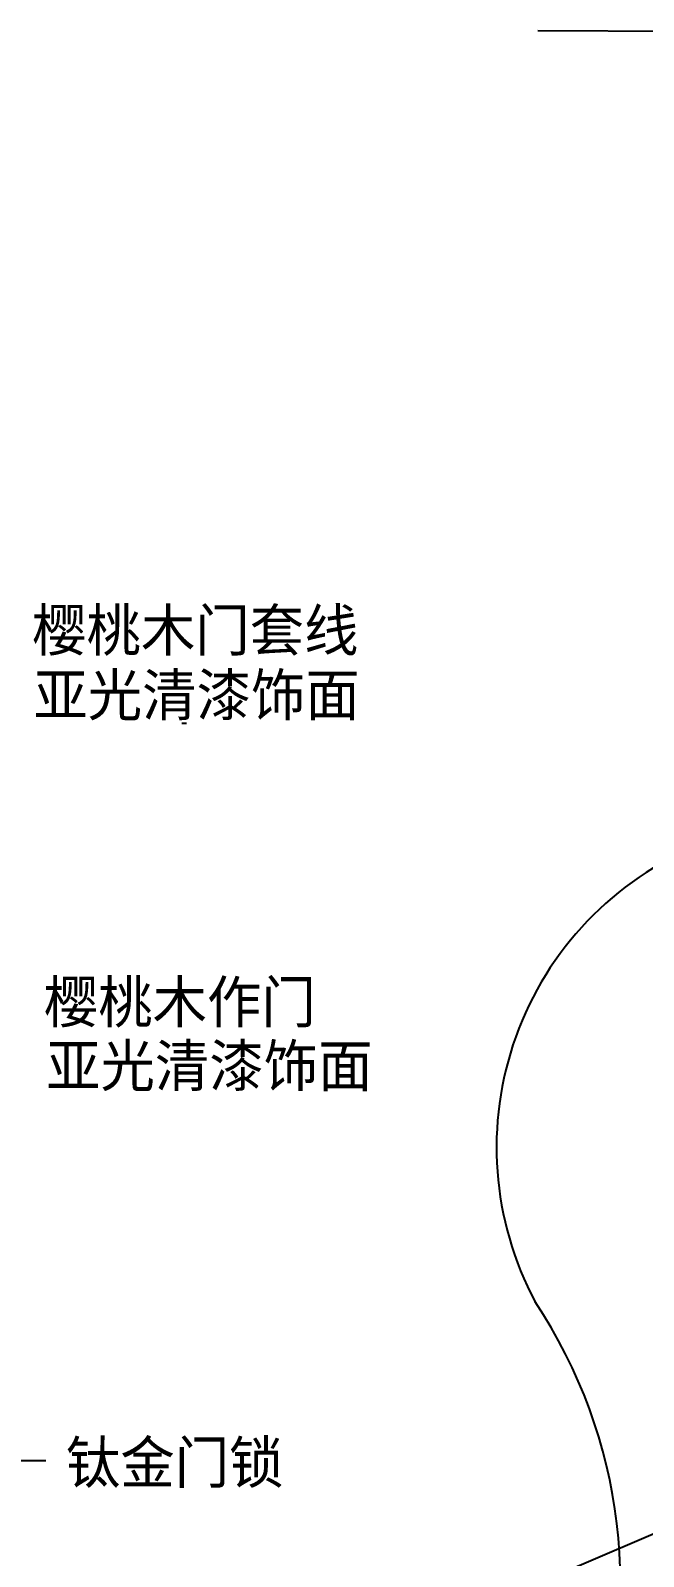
# Model space of a CAD drawing. Header units: metres. Extents: x 284 to 5327, y 183 to 6858.
# Drawn here: x 2633 to 3512, y 4670 to 6858 of the extents above; entities that cross this region are included whole.
import ezdxf

# ---------------------------------------------------------------- set-up
doc = ezdxf.new("R2010")
doc.units = ezdxf.units.M
for name, color, linetype in [('BH', 3, 'Continuous'), ('DIM', 3, 'Continuous'), ('TEXT', 3, 'Continuous')]:
    doc.layers.add(name, color=color, linetype=linetype)
doc.dimstyles.get("Standard").update_dxf_attribs({"dimtxt": 2.5, "dimasz": 2.5, "dimexe": 1.25, "dimexo": 0.625, "dimtad": 1, "dimcen": 2.5, "dimazin": 3, "dimtfac": 1, "dimtmove": 0, "dimatfit": 3})

msp = doc.modelspace()

# ---------------------------------------------------------------- linework, layer by layer
at = {"layer": 'BH'}
for centre, radius, start, end in [((3771.17, 5256.25), 469.95, 112.35, 208.12), ((2748.89, 4629.97), 730.24, 340.01, 33.66)]:
    msp.add_arc(centre, radius, start, end, dxfattribs=at)
at = {"layer": 'DIM'}
for p, q in [((3360.26, 6858.36), (4559.23, 6854.12)), ((4104.78, 4948.31), (3240.78, 4580.1))]:
    msp.add_line(p, q, dxfattribs=at)
at = {"layer": 'TEXT'}
msp.add_line((2856.67, 5864.54), (2849.82, 5864.54), dxfattribs=at)

# ---------------------------------------------------------------- texts
for s, p in [('樱桃木门套线', (2635.24, 5968.27)), ('亚光清漆饰面', (2637.19, 5875.4)), ('樱桃木作门', (2652.05, 5434.94)), ('亚光清漆饰面', (2655.42, 5343.56)), ('钛金门锁', (2683.77, 4774.61))]:
    msp.add_text(s, height=60, dxfattribs=at).set_placement(p)

# ---------------------------------------------------------------- leaders
msp.add_leader([(1230.82, 4808.19), (2654.9, 4807.16)], dimstyle='Standard', dxfattribs=at)

doc.saveas('drawing.dxf')
